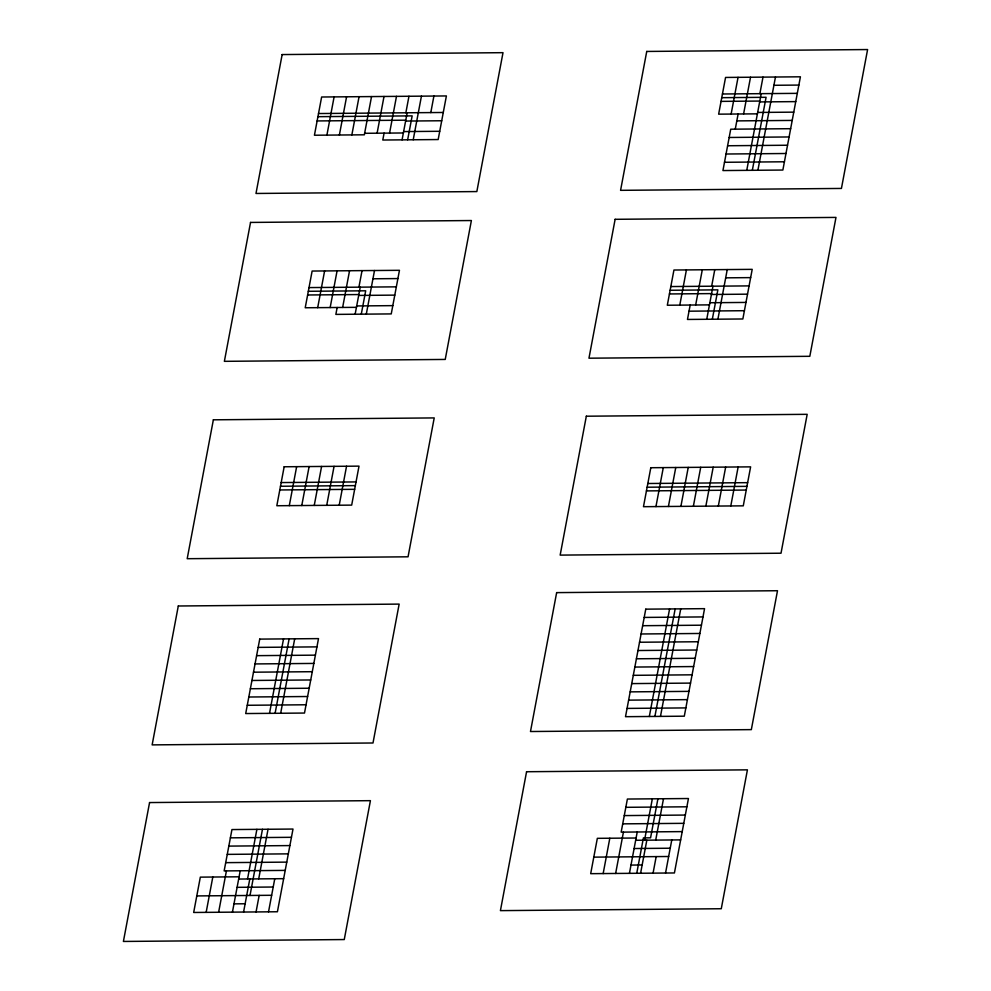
<?xml version="1.0" encoding="UTF-8"?>
<svg xmlns="http://www.w3.org/2000/svg" width="991" height="991" viewBox="0 0 991 991"><rect width="100%" height="100%" fill="white"/><g stroke="black" fill="none" stroke-linecap="round" stroke-linejoin="round"><path stroke-width="1.49" d="M326.906 135.123L334.103 96.895M339.38 135.011L346.577 96.796M317.69 307.668L324.602 270.939M351.855 134.912L359.064 96.684M206.153 912.364L212.805 877.023M289.298 505.645L296.643 466.662M330.164 307.557L337.076 270.84M371.538 96.573L364.341 134.801L314.432 135.234L321.629 97.007L446.396 95.941L438.171 139.545L382.786 140.028L384.087 133.128M218.627 912.253L226.419 870.903M337.163 307.495L335.862 314.395L391.247 313.912L399.46 270.308L312.128 271.051L305.216 307.767L356.438 307.334M301.772 505.534L309.118 466.563M342.638 307.445L349.55 270.729M377.1 133.19L384.012 96.474M269.527 713.347L283.537 638.91M232.427 912.141L240.218 870.779M275.102 713.297L289.124 638.861M314.246 505.422L321.592 466.451M358.915 287.167L362.037 270.617M247.539 878.98L256.892 829.356M355.137 314.221L360.241 287.155M389.574 133.079L396.487 96.362M280.676 713.26L294.699 638.811M243.575 912.042L249.806 878.955M250.005 895.468L262.466 829.306M361.281 314.172L365.691 290.797L308.312 291.292M326.72 505.323L334.066 466.352M258.701 878.881L268.041 829.256M366.298 314.122L374.511 270.518M405.852 112.801L408.961 96.263M256.062 911.931L259.171 895.393M402.073 139.855L407.165 112.788M407.648 139.805L412.157 115.873L317.925 116.678M339.207 505.212L346.54 466.241M413.222 139.768L421.435 96.152M268.536 911.831L274.767 878.744M430.8 112.59L433.909 96.04M679.789 305.129L686.416 269.911M690.182 305.042L687.469 319.449L742.854 318.978L752.206 269.354L673.942 270.023L667.315 305.24L709.469 304.869M655.943 506.587L663.289 467.616M731.123 114.064L738.047 77.348M695.67 304.993L702.297 269.775M735.26 129.164L738.122 114.002M668.417 506.488L675.763 467.504M743.597 113.953L750.521 77.236M711.662 286.213L714.771 269.676M706.744 319.288L712.975 286.201M603.16 873.579L609.812 838.237M712.331 319.238L717.856 289.855L670.127 290.264M680.891 506.376L688.237 467.405M759.874 93.674L762.996 77.125M717.905 319.189L727.245 269.564M746.756 170.353L761.199 93.662M615.634 873.467L623.426 832.118M649.328 716.481L669.582 608.957M752.33 170.303L766.08 97.304L721.758 97.688M693.366 506.265L700.711 467.294M654.902 716.431L675.156 608.908M757.904 170.254L775.47 77.025M629.434 873.356L637.225 831.994M660.477 716.382L680.73 608.858M636.755 873.282L643.419 837.89L650.567 837.829L657.913 798.783M705.852 506.166L713.186 467.182M644.546 840.195L652.338 798.833M640.595 873.257L646.826 840.17M718.326 506.054L725.66 467.083M655.708 840.095L663.499 798.734M653.069 873.145L656.178 856.608M730.801 505.943L738.134 466.972M665.543 873.046L671.774 839.959M773.909 85.288L798.87 85.077M722.451 93.996L797.309 93.352M721.064 101.379L759.812 101.057M759.639 101.924L795.748 101.615M318.52 113.544L443.274 112.478M757.657 112.454L793.766 112.144M757.397 113.841L718.648 114.163L725.561 77.447L800.418 76.802L782.865 170.043L722.935 170.563L730.726 129.202L790.657 128.694M317.12 120.939L405.777 120.184M405.616 121.063L441.713 120.753M736.821 120.89L792.205 120.419M403.634 131.592L439.731 131.283M364.614 133.302L403.374 132.967M729.165 137.476L789.096 136.956M727.617 145.751L787.535 145.231M726.056 154.014L785.974 153.506M724.495 162.289L784.426 161.781M372.95 278.793L397.899 278.57M725.697 277.839L750.645 277.616M309.006 287.588L396.338 286.845M670.833 286.56L749.085 285.891M307.619 294.984L358.841 294.55M358.68 295.429L394.79 295.12M669.433 293.955L711.588 293.596M711.427 294.476L747.524 294.166M709.866 302.738L745.975 302.428M356.698 305.946L392.808 305.637M689.03 311.186L744.414 310.703M281.184 482.567L356.042 481.923M280.49 486.259L355.348 485.615M647.829 483.509L747.648 482.654M279.796 489.963L354.654 489.319M647.135 487.213L746.941 486.358M646.442 490.904L746.248 490.05M644.2 617.43L702.991 616.922M642.639 625.705L701.43 625.197M641.09 633.98L699.869 633.472M639.529 642.242L698.321 641.747M258.168 647.383L316.959 646.875M637.969 650.517L696.76 650.009M256.607 655.658L315.398 655.15M636.408 658.792L695.199 658.284M255.046 663.933L313.837 663.425M634.859 667.054L693.638 666.559M253.498 672.195L312.276 671.7M633.299 675.329L692.09 674.821M251.937 680.47L310.728 679.962M631.738 683.604L690.529 683.096M250.376 688.745L309.167 688.237M630.177 691.867L688.968 691.371M248.815 697.007L307.606 696.512M628.616 700.142L687.407 699.634M247.267 705.282L306.046 704.774M627.068 708.416L685.859 707.908M625.829 807.318L686.887 806.798M624.268 815.593L685.326 815.06M622.72 823.855L683.778 823.335M682.217 831.61L621.159 832.13L627.39 799.043L688.448 798.523L674.425 872.96L590.686 873.678L597.338 838.336L636.086 838.014M230.383 837.841L291.441 837.308M635.665 840.269L680.656 839.885M228.822 846.103L289.88 845.583M634.104 848.531L670.213 848.222M227.261 854.378L288.319 853.858M593.795 857.141L668.652 856.497M225.713 862.653L286.758 862.12M630.994 865.081L642.143 864.982M285.21 870.395L224.152 870.916L231.944 829.566L293.002 829.046L277.418 911.757L193.679 912.476L200.331 877.134L239.079 876.8M238.658 879.054L283.649 878.67M237.097 887.329L273.206 887.019M196.788 895.926L271.645 895.282M233.987 903.866L245.136 903.767M178.293 605.996L152.143 744.885L373 742.99L399.15 604.101L178.293 605.996M213.362 419.812L187.2 558.701L408.057 556.806L434.219 417.917L213.362 419.812M250.537 222.43L224.375 361.331L445.232 359.436L471.394 220.535L250.537 222.43M282.15 54.567L255.988 193.468L476.844 191.573L503.007 52.672L282.15 54.567M149.567 802.561L123.404 941.45L344.261 939.555L370.423 800.666L149.567 802.561M284.157 466.773L276.823 505.744L351.681 505.113L359.015 466.129L284.157 466.773M259.729 639.108L245.706 713.557L304.497 713.049L318.507 638.613L259.729 639.108M615.126 219.308L588.964 358.197L809.82 356.302L835.983 217.413L615.126 219.308M646.739 51.445L620.577 190.334L841.433 188.439L867.596 49.55L646.739 51.445M586.325 416.208L560.163 555.109L781.019 553.213L807.182 414.325L586.325 416.208M556.645 592.618L530.482 731.519L751.339 729.624L777.501 590.723L556.645 592.618M526.568 771.729L500.418 910.63L721.275 908.735L747.425 769.846L526.568 771.729M650.802 467.727L643.469 506.698L743.275 505.844L750.621 466.86L650.802 467.727M645.76 609.155L625.507 716.691L684.298 716.183L704.551 608.66L645.76 609.155"/></g></svg>
